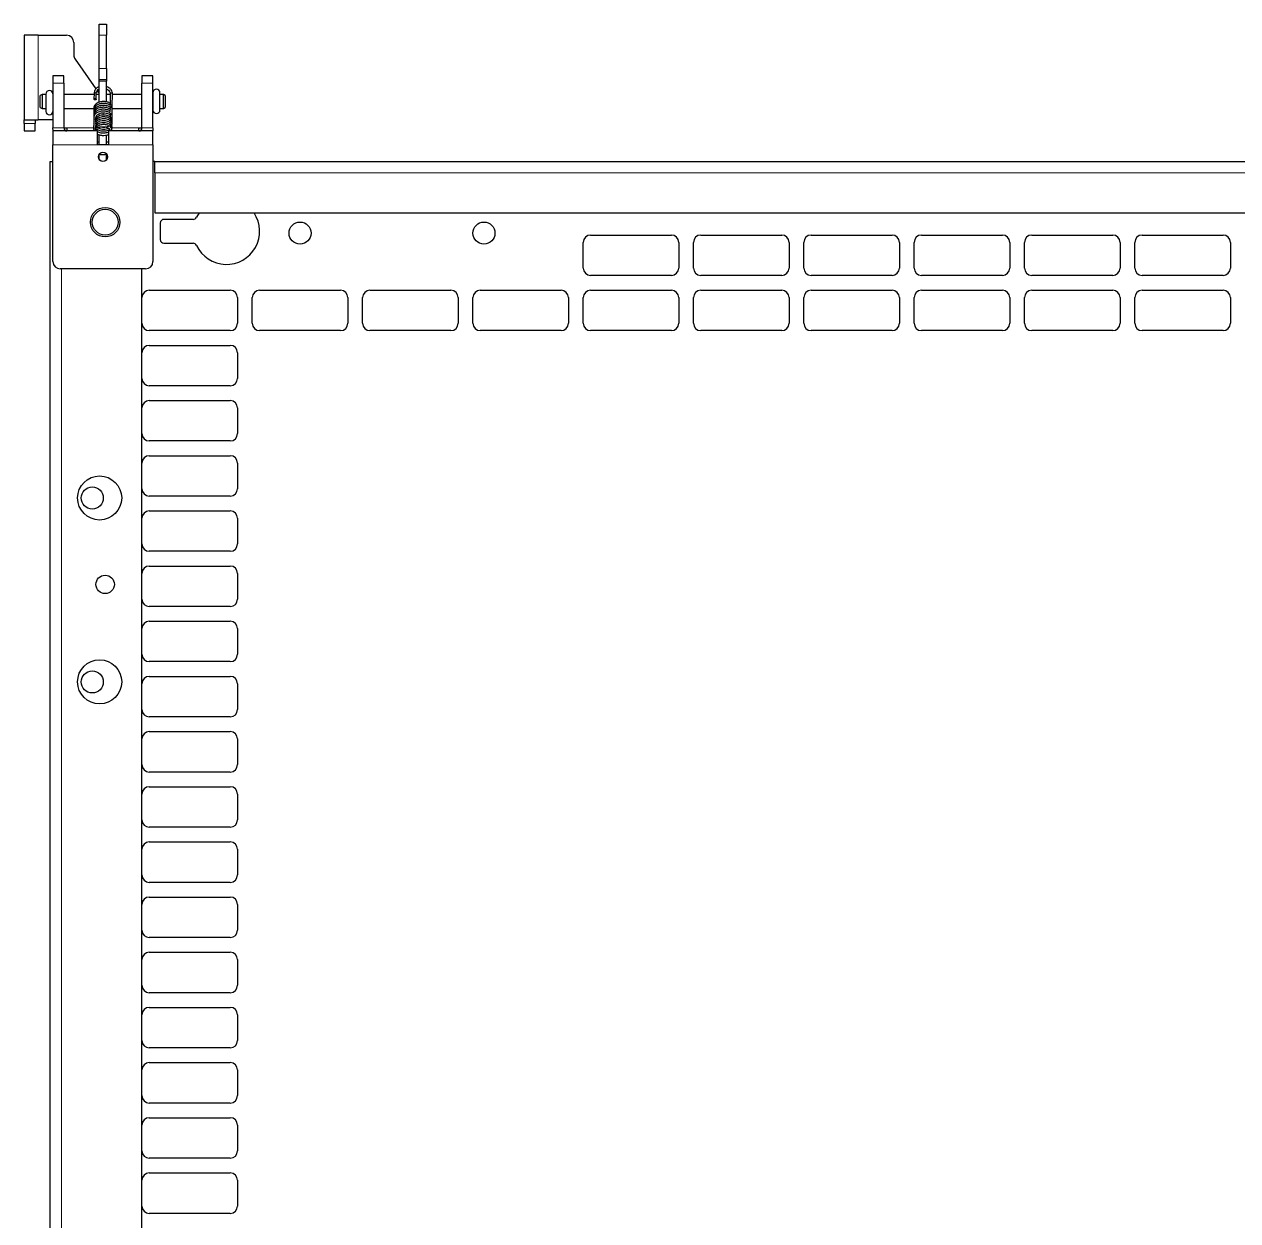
# Model space of a CAD drawing. Header units: millimetres. Extents: x -1052 to 1235, y -90 to 1990.
# Drawn here: x 277.2 to 607.2, y 1514.3 to 1839.6 of the extents above; entities that cross this region are included whole.
import ezdxf

# ---------------------------------------------------------------- set-up
doc = ezdxf.new("R2010")
doc.units = ezdxf.units.MM

msp = doc.modelspace()

# ---------------------------------------------------------------- linework, layer by layer
at = {"color": 7, "linetype": 'Continuous', "lineweight": 25}
for p, q in [((297.63, 1839.6), (299.63, 1839.6)), ((297.63, 1836.6), (297.63, 1839.6)), ((299.63, 1839.6), (299.63, 1836.6)), ((281.03, 1836.6), (277.23, 1836.6)), ((277.23, 1836.6), (277.23, 1813.6)), ((281.03, 1836.6), (288.73, 1836.6)), ((297.63, 1827.6), (297.63, 1836.6)), ((299.63, 1827.6), (299.63, 1836.6)), ((290.73, 1834.6), (290.73, 1831.23)), ((291.09, 1830.08), (296.73, 1822.02)), ((288.03, 1825.6), (285.03, 1825.6)), ((285.03, 1825.6), (285.03, 1823.6)), ((288.03, 1823.6), (288.03, 1825.6)), ((297.63, 1824.6), (297.63, 1827.6)), ((299.63, 1827.6), (299.63, 1824.6)), ((309.23, 1825.6), (309.23, 1823.6)), ((312.23, 1825.6), (309.23, 1825.6)), ((312.23, 1823.6), (312.23, 1825.6)), ((285.03, 1823.6), (285.03, 1811.4)), ((288.03, 1823.6), (288.03, 1811.4)), ((297.63, 1824.6), (299.63, 1824.6)), ((297.63, 1824.1), (297.63, 1824.6)), ((297.63, 1818.42), (297.63, 1824.1)), ((299.63, 1824.6), (299.63, 1824.1)), ((299.63, 1818.5), (299.63, 1824.1)), ((309.23, 1811.4), (309.23, 1823.6)), ((312.23, 1811.4), (312.23, 1823.6)), ((282.08, 1820.5), (281.58, 1820.21)), ((281.58, 1816.99), (281.58, 1820.21)), ((283.13, 1820.5), (282.08, 1820.5)), ((282.08, 1820.5), (282.08, 1816.7)), ((283.13, 1820.62), (283.13, 1815.92)), ((296.2, 1820.5), (288.03, 1820.5)), ((296.2, 1820.84), (296.18, 1819.23)), ((296.78, 1819.22), (296.8, 1820.83)), ((297.63, 1820.5), (296.8, 1820.5)), ((299.63, 1820.6), (300.6, 1820.6)), ((300.6, 1820.5), (299.63, 1820.5)), ((300.6, 1820.7), (300.56, 1818.05)), ((301.16, 1817.44), (301.2, 1820.69)), ((301.2, 1820.6), (309.23, 1820.6)), ((309.23, 1820.5), (301.2, 1820.5)), ((312.23, 1820.97), (312.23, 1816.27)), ((312.23, 1820.5), (312.23, 1820.5)), ((314.13, 1816.27), (314.13, 1820.97)), ((315.08, 1820.5), (314.13, 1820.5)), ((315.58, 1820.21), (315.08, 1820.5)), ((315.08, 1816.7), (315.08, 1820.5)), ((315.58, 1820.21), (315.58, 1816.99)), ((281.58, 1816.99), (282.08, 1816.7)), ((282.08, 1816.7), (283.13, 1816.7)), ((288.03, 1816.7), (296.19, 1816.7)), ((300.66, 1815.25), (300.9, 1815.02)), ((301.09, 1816.7), (309.23, 1816.7)), ((301.17, 1817.02), (301.12, 1817.42)), ((301.16, 1816.96), (301.17, 1817.02)), ((312.23, 1816.7), (312.23, 1816.7)), ((314.13, 1816.7), (315.08, 1816.7)), ((315.08, 1816.7), (315.58, 1816.99)), ((277.23, 1813.6), (281.03, 1813.6)), ((277.23, 1812.6), (277.23, 1813.6)), ((277.23, 1812.6), (277.23, 1810.6)), ((280.23, 1813.6), (280.23, 1812.6)), ((280.23, 1810.6), (280.23, 1812.6)), ((285.03, 1813.6), (281.03, 1813.6)), ((296.91, 1814.38), (296.81, 1814.52)), ((297.31, 1814.02), (297.19, 1814.09)), ((277.23, 1810.6), (280.23, 1810.6)), ((285.03, 1810.6), (285.03, 1806.8)), ((297.13, 1810.6), (285.03, 1810.6)), ((288.03, 1811.4), (288.83, 1811.4)), ((288.83, 1811.4), (288.83, 1810.6)), ((296.19, 1811.1), (296.08, 1810.7)), ((296.08, 1810.7), (296.08, 1810.64)), ((296.08, 1810.64), (296.08, 1810.6)), ((296.68, 1810.66), (296.73, 1810.85)), ((296.68, 1810.6), (296.68, 1810.66)), ((296.92, 1810.6), (296.71, 1810.96)), ((297.13, 1806.8), (297.13, 1810.6)), ((297.63, 1806.8), (297.63, 1809.55)), ((299.63, 1806.8), (299.63, 1809.49)), ((312.23, 1810.6), (300.13, 1810.6)), ((300.13, 1810.6), (300.13, 1806.8)), ((308.43, 1810.6), (308.43, 1811.4)), ((308.43, 1811.4), (309.23, 1811.4)), ((312.23, 1806.8), (312.23, 1810.6)), ((285.03, 1775.1), (285.03, 1806.8)), ((297.13, 1807.6), (297.63, 1807.6)), ((300.13, 1806.8), (297.13, 1806.8)), ((299.63, 1807.6), (300.13, 1807.6)), ((312.23, 1806.8), (312.23, 1775.1)), ((284.23, 1802.3), (285.03, 1802.3)), ((284.23, 119.3), (284.23, 1802.3)), ((297.63, 1802.8), (297.63, 1804.3)), ((299.63, 1802.8), (299.63, 1804.3)), ((312.73, 1802.3), (312.23, 1802.3)), ((312.73, 1799.21), (312.73, 1802.31)), ((312.73, 1802.31), (1141.73, 1802.31)), ((312.73, 1799.21), (312.73, 1788.31)), ((312.73, 1788.31), (1141.73, 1788.31)), ((314.23, 1785.56), (314.23, 1781.06)), ((323.18, 1786.56), (315.23, 1786.56)), ((324.75, 1788.31), (324.08, 1787.13)), ((431.23, 1782.3), (453.23, 1782.3)), ((461.23, 1782.3), (483.23, 1782.3)), ((491.23, 1782.3), (513.23, 1782.3)), ((521.23, 1782.3), (543.23, 1782.3)), ((551.23, 1782.3), (573.23, 1782.3)), ((581.23, 1782.3), (603.23, 1782.3)), ((315.23, 1780.06), (323.18, 1780.06)), ((429.23, 1773.3), (429.23, 1780.3)), ((455.23, 1780.3), (455.23, 1773.3)), ((459.23, 1773.3), (459.23, 1780.3)), ((485.23, 1780.3), (485.23, 1773.3)), ((489.23, 1773.3), (489.23, 1780.3)), ((515.23, 1780.3), (515.23, 1773.3)), ((519.23, 1773.3), (519.23, 1780.3)), ((545.23, 1780.3), (545.23, 1773.3)), ((549.23, 1773.3), (549.23, 1780.3)), ((575.23, 1780.3), (575.23, 1773.3)), ((579.23, 1773.3), (579.23, 1780.3)), ((605.23, 1780.3), (605.23, 1773.3)), ((310.23, 1773.1), (287.03, 1773.1)), ((309.23, 119.3), (309.23, 1773.1)), ((453.23, 1771.3), (431.23, 1771.3)), ((483.23, 1771.3), (461.23, 1771.3)), ((513.23, 1771.3), (491.23, 1771.3)), ((543.23, 1771.3), (521.23, 1771.3)), ((573.23, 1771.3), (551.23, 1771.3)), ((603.23, 1771.3), (581.23, 1771.3)), ((311.23, 1767.3), (333.23, 1767.3)), ((341.23, 1767.3), (363.23, 1767.3)), ((371.23, 1767.3), (393.23, 1767.3)), ((401.23, 1767.3), (423.23, 1767.3)), ((431.23, 1767.3), (453.23, 1767.3)), ((461.23, 1767.3), (483.23, 1767.3)), ((491.23, 1767.3), (513.23, 1767.3)), ((521.23, 1767.3), (543.23, 1767.3)), ((551.23, 1767.3), (573.23, 1767.3)), ((581.23, 1767.3), (603.23, 1767.3)), ((335.23, 1765.3), (335.23, 1758.3)), ((339.23, 1758.3), (339.23, 1765.3)), ((365.23, 1765.3), (365.23, 1758.3)), ((369.23, 1758.3), (369.23, 1765.3)), ((395.23, 1765.3), (395.23, 1758.3)), ((399.23, 1758.3), (399.23, 1765.3)), ((425.23, 1765.3), (425.23, 1758.3)), ((429.23, 1758.3), (429.23, 1765.3)), ((455.23, 1765.3), (455.23, 1758.3)), ((459.23, 1758.3), (459.23, 1765.3)), ((485.23, 1765.3), (485.23, 1758.3)), ((489.23, 1758.3), (489.23, 1765.3)), ((515.23, 1765.3), (515.23, 1758.3)), ((519.23, 1758.3), (519.23, 1765.3)), ((545.23, 1765.3), (545.23, 1758.3)), ((549.23, 1758.3), (549.23, 1765.3)), ((575.23, 1765.3), (575.23, 1758.3)), ((579.23, 1758.3), (579.23, 1765.3)), ((605.23, 1765.3), (605.23, 1758.3)), ((333.23, 1756.3), (311.23, 1756.3)), ((363.23, 1756.3), (341.23, 1756.3)), ((393.23, 1756.3), (371.23, 1756.3)), ((423.23, 1756.3), (401.23, 1756.3)), ((453.23, 1756.3), (431.23, 1756.3)), ((483.23, 1756.3), (461.23, 1756.3)), ((513.23, 1756.3), (491.23, 1756.3)), ((543.23, 1756.3), (521.23, 1756.3)), ((573.23, 1756.3), (551.23, 1756.3)), ((603.23, 1756.3), (581.23, 1756.3)), ((311.23, 1752.3), (333.23, 1752.3)), ((335.23, 1750.3), (335.23, 1743.3)), ((333.23, 1741.3), (311.23, 1741.3)), ((311.23, 1737.3), (333.23, 1737.3)), ((335.23, 1735.3), (335.23, 1728.3)), ((333.23, 1726.3), (311.23, 1726.3)), ((311.23, 1722.3), (333.23, 1722.3)), ((335.23, 1720.3), (335.23, 1713.3)), ((333.23, 1711.3), (311.23, 1711.3)), ((311.23, 1707.3), (333.23, 1707.3)), ((335.23, 1705.3), (335.23, 1698.3)), ((333.23, 1696.3), (311.23, 1696.3)), ((311.23, 1692.3), (333.23, 1692.3)), ((335.23, 1690.3), (335.23, 1683.3)), ((333.23, 1681.3), (311.23, 1681.3)), ((311.23, 1677.3), (333.23, 1677.3)), ((335.23, 1675.3), (335.23, 1668.3)), ((333.23, 1666.3), (311.23, 1666.3)), ((311.23, 1662.3), (333.23, 1662.3)), ((335.23, 1660.3), (335.23, 1653.3)), ((333.23, 1651.3), (311.23, 1651.3)), ((311.23, 1647.3), (333.23, 1647.3)), ((335.23, 1645.3), (335.23, 1638.3)), ((333.23, 1636.3), (311.23, 1636.3)), ((311.23, 1632.3), (333.23, 1632.3)), ((335.23, 1630.3), (335.23, 1623.3)), ((333.23, 1621.3), (311.23, 1621.3)), ((311.23, 1617.3), (333.23, 1617.3)), ((335.23, 1615.3), (335.23, 1608.3)), ((333.23, 1606.3), (311.23, 1606.3)), ((311.23, 1602.3), (333.23, 1602.3)), ((335.23, 1600.3), (335.23, 1593.3)), ((333.23, 1591.3), (311.23, 1591.3)), ((311.23, 1587.3), (333.23, 1587.3)), ((335.23, 1585.3), (335.23, 1578.3)), ((333.23, 1576.3), (311.23, 1576.3)), ((311.23, 1572.3), (333.23, 1572.3)), ((335.23, 1570.3), (335.23, 1563.3)), ((333.23, 1561.3), (311.23, 1561.3)), ((311.23, 1557.3), (333.23, 1557.3)), ((335.23, 1555.3), (335.23, 1548.3)), ((333.23, 1546.3), (311.23, 1546.3)), ((311.23, 1542.3), (333.23, 1542.3)), ((335.23, 1540.3), (335.23, 1533.3)), ((333.23, 1531.3), (311.23, 1531.3)), ((311.23, 1527.3), (333.23, 1527.3)), ((335.23, 1525.3), (335.23, 1518.3)), ((333.23, 1516.3), (311.23, 1516.3))]:
    msp.add_line(p, q, dxfattribs=at)
at = {"color": 8, "linetype": 'Continuous', "lineweight": 18}
for p, q in [((281.03, 1836.6), (281.03, 1813.6)), ((299.63, 1836.6), (297.63, 1836.6)), ((297.63, 1827.6), (299.63, 1827.6)), ((285.03, 1823.6), (288.03, 1823.6)), ((299.63, 1824.1), (297.63, 1824.1)), ((309.23, 1823.6), (312.23, 1823.6)), ((300.69, 1816.78), (300.74, 1816.76)), ((280.23, 1812.6), (277.23, 1812.6)), ((288.03, 1811.4), (285.03, 1811.4)), ((288.83, 1811.4), (296.13, 1811.4)), ((296.67, 1810.6), (296.68, 1810.66)), ((301.09, 1811.4), (308.43, 1811.4)), ((309.23, 1811.4), (312.23, 1811.4)), ((285.03, 1806.8), (297.13, 1806.8)), ((300.13, 1806.8), (312.23, 1806.8)), ((312.73, 1799.21), (1141.73, 1799.21)), ((287.33, 119.3), (287.33, 1773.1))]:
    msp.add_line(p, q, dxfattribs=at)
at = {"color": 7, "linetype": 'Continuous', "lineweight": 25, "flags": 128}
for points in [[(296.49, 1819.4), (296.61, 1819.39), (296.7, 1819.34), (296.76, 1819.28), (296.78, 1819.22), (296.75, 1819.15), (296.69, 1819.09), (296.59, 1819.06), (296.47, 1819.05), (296.36, 1819.06), (296.26, 1819.11), (296.2, 1819.17), (296.18, 1819.23), (296.21, 1819.3), (296.28, 1819.36), (296.38, 1819.39), (296.49, 1819.4)], [(300.75, 1817.1), (300.83, 1817.09), (300.94, 1817.12), (301.04, 1817.18), (301.1, 1817.27), (301.13, 1817.36), (301.11, 1817.45), (301.04, 1817.52), (300.95, 1817.57), (300.83, 1817.57), (300.83, 1817.57)], [(301.03, 1811.16), (301.09, 1811.4), (301.03, 1811.71), (300.86, 1812), (300.39, 1812.43), (299.93, 1812.65), (299.29, 1812.81), (298.36, 1812.82), (297.77, 1812.69), (297.14, 1812.38), (296.85, 1812.13), (296.65, 1811.81), (296.59, 1811.49), (296.63, 1811.27), (296.63, 1811.27)], [(301.03, 1811.68), (301.1, 1811.92), (301.04, 1812.23), (300.87, 1812.52), (300.4, 1812.95), (299.94, 1813.17), (299.31, 1813.33), (298.37, 1813.35), (297.79, 1813.21), (297.15, 1812.9), (296.87, 1812.66), (296.66, 1812.34), (296.6, 1812.02), (296.64, 1811.79), (296.64, 1811.79)], [(298.7, 1814.88), (298.7, 1814.93), (298.7, 1814.99)], [(285.12, 1810.6), (285.1, 1810.66), (285.03, 1811.4)], [(312.23, 1811.4), (312.16, 1810.66), (312.15, 1810.6)]]:
    msp.add_lwpolyline(points, dxfattribs=at)
at = {"color": 8, "linetype": 'Continuous', "lineweight": 18, "flags": 128}
for points in [[(296.2, 1820.84), (296.2, 1820.84), (296.23, 1820.91), (296.3, 1820.97), (296.4, 1821), (296.51, 1821.01)], [(296.51, 1821.01), (296.63, 1820.99), (296.72, 1820.95), (296.78, 1820.89), (296.8, 1820.83)], [(300.91, 1820.88), (300.8, 1820.87), (300.7, 1820.83), (300.63, 1820.77), (300.6, 1820.71), (300.6, 1820.7)], [(301.2, 1820.69), (301.18, 1820.76), (301.12, 1820.82), (301.03, 1820.86), (300.91, 1820.88)], [(300.57, 1817.05), (300.57, 1817.04), (300.58, 1816.99)], [(300.86, 1817.26), (300.75, 1817.25), (300.69, 1817.23)], [(296.08, 1810.7), (296.08, 1810.69), (296.1, 1810.6)], [(296.08, 1810.64), (296.08, 1810.63), (296.08, 1810.6)]]:
    msp.add_lwpolyline(points, dxfattribs=at)
at = {"color": 7, "linetype": 'Continuous', "lineweight": 25}
for centre, radius in [((298.63, 1803.55), 1.25), ((299.23, 1785.8), 4), ((299.23, 1785.8), 3.5), ((352.23, 1782.81), 3), ((402.23, 1782.81), 3), ((297.73, 1710.8), 6), ((295.73, 1710.8), 3), ((299.23, 1687.3), 2.5), ((297.73, 1660.8), 6), ((295.73, 1660.8), 3)]:
    msp.add_circle(centre, radius, dxfattribs=at)
for centre, radius, start, end in [((288.73, 1834.6), 2, 0, 90), ((292.73, 1831.23), 2, 180, 214.992), ((313.18, 1820.97), 0.95, 0, 180), ((284.08, 1820.62), 0.95, 3.5614, 180), ((298.77, 1822.6), 2, 214.992, 235.204), ((284.08, 1815.92), 0.95, 180, 356.4386), ((313.18, 1816.27), 0.95, 180, 0), ((288.83, 1811.4), 0.8, 180, 270), ((308.43, 1811.4), 0.8, 270, 0), ((315.23, 1785.56), 1, 90, 180), ((323.18, 1787.56), 1, 270, 334.8493), ((332.23, 1783.31), 9, 205.1507, 33.749), ((431.23, 1780.3), 2, 90, 180), ((453.23, 1780.3), 2, 0, 90), ((461.23, 1780.3), 2, 90, 180), ((483.23, 1780.3), 2, 0, 90), ((491.23, 1780.3), 2, 90, 180), ((513.23, 1780.3), 2, 0, 90), ((521.23, 1780.3), 2, 90, 180), ((543.23, 1780.3), 2, 0, 90), ((551.23, 1780.3), 2, 90, 180), ((573.23, 1780.3), 2, 0, 90), ((581.23, 1780.3), 2, 90, 180), ((603.23, 1780.3), 2, 0, 90), ((315.23, 1781.06), 1, 180, 270), ((323.18, 1779.06), 1, 25.1507, 90), ((287.03, 1775.1), 2, 180, 270), ((310.23, 1775.1), 2, 270, 0), ((431.23, 1773.3), 2, 180, 270), ((453.23, 1773.3), 2, 270, 0), ((461.23, 1773.3), 2, 180, 270), ((483.23, 1773.3), 2, 270, 0), ((491.23, 1773.3), 2, 180, 270), ((513.23, 1773.3), 2, 270, 360), ((521.23, 1773.3), 2, 180, 270), ((543.23, 1773.3), 2, 270, 360), ((551.23, 1773.3), 2, 180, 270), ((573.23, 1773.3), 2, 270, 0), ((581.23, 1773.3), 2, 180, 270), ((603.23, 1773.3), 2, 270, 0), ((311.23, 1765.3), 2, 90, 180), ((333.23, 1765.3), 2, 0, 90), ((341.23, 1765.3), 2, 90, 180), ((363.23, 1765.3), 2, 0, 90), ((371.23, 1765.3), 2, 90, 180), ((393.23, 1765.3), 2, 0, 90), ((401.23, 1765.3), 2, 90, 180), ((423.23, 1765.3), 2, 0, 90), ((431.23, 1765.3), 2, 90, 180), ((453.23, 1765.3), 2, 0, 90), ((461.23, 1765.3), 2, 90, 180), ((483.23, 1765.3), 2, 0, 90), ((491.23, 1765.3), 2, 90, 180), ((513.23, 1765.3), 2, 0, 90), ((521.23, 1765.3), 2, 90, 180), ((543.23, 1765.3), 2, 0, 90), ((551.23, 1765.3), 2, 90, 180), ((573.23, 1765.3), 2, 0, 90), ((581.23, 1765.3), 2, 90, 180), ((603.23, 1765.3), 2, 0, 90), ((311.23, 1758.3), 2, 180, 270), ((333.23, 1758.3), 2, 270, 0), ((341.23, 1758.3), 2, 180, 270), ((363.23, 1758.3), 2, 270, 360), ((371.23, 1758.3), 2, 180, 270), ((393.23, 1758.3), 2, 270, 0), ((401.23, 1758.3), 2, 180, 270), ((423.23, 1758.3), 2, 270, 0), ((431.23, 1758.3), 2, 180, 270), ((453.23, 1758.3), 2, 270, 360), ((461.23, 1758.3), 2, 180, 270), ((483.23, 1758.3), 2, 270, 360), ((491.23, 1758.3), 2, 180, 270), ((513.23, 1758.3), 2, 270, 0), ((521.23, 1758.3), 2, 180, 270), ((543.23, 1758.3), 2, 270, 0), ((551.23, 1758.3), 2, 180, 270), ((573.23, 1758.3), 2, 270, 360), ((581.23, 1758.3), 2, 180, 270), ((603.23, 1758.3), 2, 270, 360), ((311.23, 1750.3), 2, 90, 180), ((333.23, 1750.3), 2, 0, 90), ((311.23, 1743.3), 2, 180, 270), ((333.23, 1743.3), 2, 270, 0), ((311.23, 1735.3), 2, 90, 180), ((333.23, 1735.3), 2, 0, 90), ((311.23, 1728.3), 2, 180, 270), ((333.23, 1728.3), 2, 270, 0), ((311.23, 1720.3), 2, 90, 180), ((333.23, 1720.3), 2, 0, 90), ((311.23, 1713.3), 2, 180, 270), ((333.23, 1713.3), 2, 270, 0), ((311.23, 1705.3), 2, 90, 180), ((333.23, 1705.3), 2, 0, 90), ((311.23, 1698.3), 2, 180, 270), ((333.23, 1698.3), 2, 270, 0), ((311.23, 1690.3), 2, 90, 180), ((333.23, 1690.3), 2, 0, 90), ((311.23, 1683.3), 2, 180, 270), ((333.23, 1683.3), 2, 270, 0), ((311.23, 1675.3), 2, 90, 180), ((333.23, 1675.3), 2, 0, 90), ((311.23, 1668.3), 2, 180, 270), ((333.23, 1668.3), 2, 270, 0), ((311.23, 1660.3), 2, 90, 180), ((333.23, 1660.3), 2, 0, 90), ((311.23, 1653.3), 2, 180, 270), ((333.23, 1653.3), 2, 270, 0), ((311.23, 1645.3), 2, 90, 180), ((333.23, 1645.3), 2, 0, 90), ((311.23, 1638.3), 2, 180, 270), ((333.23, 1638.3), 2, 270, 0), ((311.23, 1630.3), 2, 90, 180), ((333.23, 1630.3), 2, 0, 90), ((311.23, 1623.3), 2, 180, 270), ((333.23, 1623.3), 2, 270, 0), ((311.23, 1615.3), 2, 90, 180), ((333.23, 1615.3), 2, 0, 90), ((311.23, 1608.3), 2, 180, 270), ((333.23, 1608.3), 2, 270, 0), ((311.23, 1600.3), 2, 90, 180), ((333.23, 1600.3), 2, 0, 90), ((311.23, 1593.3), 2, 180, 270), ((333.23, 1593.3), 2, 270, 0), ((311.23, 1585.3), 2, 90, 180), ((333.23, 1585.3), 2, 0, 90), ((311.23, 1578.3), 2, 180, 270), ((333.23, 1578.3), 2, 270, 0), ((311.23, 1570.3), 2, 90, 180), ((333.23, 1570.3), 2, 0, 90), ((311.23, 1563.3), 2, 180, 270), ((333.23, 1563.3), 2, 270, 0), ((311.23, 1555.3), 2, 90, 180), ((333.23, 1555.3), 2, 0, 90), ((311.23, 1548.3), 2, 180, 270), ((333.23, 1548.3), 2, 270, 0), ((311.23, 1540.3), 2, 90, 180), ((333.23, 1540.3), 2, 0, 90), ((311.23, 1533.3), 2, 180, 270), ((333.23, 1533.3), 2, 270, 0), ((311.23, 1525.3), 2, 90, 180), ((333.23, 1525.3), 2, 0, 90), ((311.23, 1518.3), 2, 180, 270), ((333.23, 1518.3), 2, 270, 0)]:
    msp.add_arc(centre, radius, start, end, dxfattribs=at)
at = {"color": 8, "linetype": 'Continuous', "lineweight": 18}
for centre, radius, start, end in [((292.03, 1815.38), 6.7, 355.8494, 0.6968), ((300.93, 1817.04), 0.235, 292.4775, 353.5864), ((300.93, 1816.98), 0.233, 295.0586, 353.6892)]:
    msp.add_arc(centre, radius, start, end, dxfattribs=at)
at = {"color": 7, "linetype": 'Continuous', "lineweight": 25}
for points, knots in [([(297.63, 1822.64), (297.4, 1822.54), (296.91, 1822.32), (296.42, 1821.74), (296.22, 1821.2), (296.21, 1820.9), (296.2, 1820.84)], [0, 0, 0, 0, 0.28163, 0.611733, 0.91388, 1, 1, 1, 1]), ([(296.8, 1820.83), (296.81, 1820.92), (296.83, 1821.2), (297.08, 1821.61), (297.4, 1821.92), (297.62, 1821.99), (297.63, 1822)], [0, 0, 0, 0, 0.199495, 0.615994, 0.97988, 1, 1, 1, 1]), ([(301.2, 1820.69), (301.19, 1820.83), (301.17, 1821.22), (300.88, 1821.81), (300.34, 1822.36), (299.85, 1822.56), (299.63, 1822.65)], [0, 0, 0, 0, 0.166571, 0.458626, 0.753148, 1, 1, 1, 1]), ([(299.63, 1822.02), (299.82, 1821.91), (300.2, 1821.69), (300.54, 1821.21), (300.58, 1820.87), (300.6, 1820.7)], [0, 0, 0, 0, 0.3347018, 0.6737778, 1, 1, 1, 1]), ([(300.72, 1817.71), (300.72, 1817.78), (300.72, 1817.97), (300.47, 1818.18), (300.08, 1818.38), (299.47, 1818.56), (298.65, 1818.64), (297.73, 1818.49), (297.04, 1818.2), (296.53, 1817.81), (296.21, 1817.32), (296.1, 1816.88), (296.21, 1816.65), (296.22, 1816.6)], [0, 0, 0, 0, 0.045466, 0.131796, 0.212251, 0.283421, 0.414791, 0.548597, 0.659672, 0.749107, 0.853728, 0.97526, 1, 1, 1, 1]), ([(300.68, 1816.29), (300.68, 1816.31), (300.67, 1816.45), (300.44, 1816.62), (300.04, 1816.82), (299.44, 1816.99), (298.61, 1817.07), (297.7, 1816.92), (297, 1816.62), (296.5, 1816.24), (296.19, 1815.75), (296.08, 1815.31), (296.19, 1815.07), (296.2, 1815.04)], [0, 0, 0, 0, 0.01216, 0.101705, 0.185092, 0.258803, 0.395126, 0.533858, 0.648935, 0.741771, 0.850277, 0.976194, 1, 1, 1, 1]), ([(300.67, 1815.77), (300.67, 1815.79), (300.66, 1815.93), (300.43, 1816.1), (300.03, 1816.3), (299.42, 1816.47), (298.6, 1816.55), (297.69, 1816.4), (296.99, 1816.1), (296.49, 1815.71), (296.18, 1815.22), (296.08, 1814.79), (296.18, 1814.55), (296.19, 1814.51)], [0, 0, 0, 0, 0.0123233, 0.1019212, 0.1853356, 0.2590547, 0.3954794, 0.5342731, 0.6493749, 0.7422889, 0.850854, 0.9767986, 1, 1, 1, 1]), ([(300.69, 1816.79), (300.69, 1816.81), (300.68, 1816.96), (300.45, 1817.14), (300.06, 1817.34), (299.45, 1817.51), (298.62, 1817.59), (297.71, 1817.44), (297.01, 1817.15), (296.51, 1816.76), (296.2, 1816.27), (296.09, 1815.84), (296.19, 1815.6), (296.21, 1815.56)], [0, 0, 0, 0, 0.018557, 0.107455, 0.190261, 0.263476, 0.398793, 0.536541, 0.650831, 0.742973, 0.850698, 0.975752, 1, 1, 1, 1]), ([(300.7, 1814.93), (300.7, 1815.06), (300.71, 1815.32), (300.43, 1815.58), (300.02, 1815.78), (299.41, 1815.95), (298.59, 1816.02), (297.68, 1815.87), (296.98, 1815.57), (296.49, 1815.19), (296.17, 1814.69), (296.08, 1814.16), (296.24, 1813.82), (296.31, 1813.69)], [0, 0, 0, 0, 0.081182, 0.159516, 0.232425, 0.296844, 0.416137, 0.537465, 0.638059, 0.719312, 0.814225, 0.924295, 1, 1, 1, 1]), ([(300.69, 1817.38), (300.62, 1817.48), (300.48, 1817.67), (300.06, 1817.86), (299.46, 1818.04), (298.64, 1818.12), (297.72, 1817.97), (297.02, 1817.67), (296.52, 1817.29), (296.21, 1816.8), (296.1, 1816.36), (296.2, 1816.12), (296.22, 1816.08)], [0, 0, 0, 0, 0.0905103, 0.17484, 0.2494194, 0.3871707, 0.5274368, 0.6438447, 0.7376345, 0.8473177, 0.9746873, 1, 1, 1, 1]), ([(298.72, 1815.45), (298.62, 1815.45), (298.32, 1815.45), (297.79, 1815.31), (297.26, 1815.07), (296.89, 1814.76), (296.67, 1814.44), (296.62, 1814.09), (296.65, 1813.95), (296.67, 1813.88)], [0, 0, 0, 0, 0.089768, 0.267835, 0.481373, 0.603484, 0.733355, 0.865947, 1, 1, 1, 1]), ([(300.67, 1814.58), (300.67, 1814.65), (300.67, 1814.84), (300.41, 1815.06), (300.01, 1815.25), (299.45, 1815.43), (298.99, 1815.42), (298.72, 1815.42)], [0, 0, 0, 0, 0.1225832, 0.3394418, 0.5412298, 0.7194814, 1, 1, 1, 1]), ([(301.09, 1814.73), (301.09, 1814.74), (301.2, 1814.92), (301.15, 1815.13), (301.09, 1815.32)], [0, 0, 0, 0, 0.056483, 1, 1, 1, 1]), ([(301.1, 1815.78), (301.11, 1815.79), (301.22, 1815.97), (301.16, 1816.17), (301.11, 1816.36)], [0, 0, 0, 0, 0.05051, 1, 1, 1, 1]), ([(301.1, 1815.26), (301.1, 1815.27), (301.21, 1815.45), (301.15, 1815.65), (301.1, 1815.84)], [0, 0, 0, 0, 0.053483, 1, 1, 1, 1]), ([(301.11, 1816.3), (301.11, 1816.31), (301.22, 1816.49), (301.17, 1816.69), (301.12, 1816.88)], [0, 0, 0, 0, 0.047565, 1, 1, 1, 1]), ([(301.15, 1816.81), (301.15, 1816.81), (301.15, 1816.82), (301.15, 1816.84), (301.16, 1816.88), (301.16, 1816.92), (301.16, 1816.96)], [0, 0, 0, 0, 0.069657, 0.179065, 0.357219, 1, 1, 1, 1]), ([(296.2, 1812.64), (296.16, 1812.52), (296.1, 1812.29), (296.08, 1812.05), (296.14, 1811.93), (296.14, 1811.92)], [0, 0, 0, 0, 0.492222, 0.962666, 1, 1, 1, 1]), ([(296.21, 1813.69), (296.18, 1813.57), (296.11, 1813.34), (296.09, 1813.1), (296.15, 1812.98), (296.16, 1812.97)], [0, 0, 0, 0, 0.484821, 0.957201, 1, 1, 1, 1]), ([(296.2, 1813.17), (296.17, 1813.05), (296.1, 1812.82), (296.09, 1812.57), (296.14, 1812.45), (296.15, 1812.45)], [0, 0, 0, 0, 0.488531, 0.959944, 1, 1, 1, 1]), ([(296.19, 1812.12), (296.15, 1812), (296.08, 1811.77), (296.09, 1811.41), (296.22, 1811.19), (296.29, 1811.07)], [0, 0, 0, 0, 0.338516, 0.658996, 1, 1, 1, 1]), ([(296.22, 1814.21), (296.19, 1814.1), (296.12, 1813.87), (296.1, 1813.62), (296.16, 1813.5), (296.16, 1813.49)], [0, 0, 0, 0, 0.48109, 0.954437, 1, 1, 1, 1]), ([(301.01, 1810.6), (301.04, 1810.69), (301.12, 1810.89), (301.03, 1811.19), (300.83, 1811.55), (300.45, 1811.89), (299.9, 1812.15), (299.22, 1812.32), (298.46, 1812.35), (297.72, 1812.17), (297.19, 1811.93), (296.82, 1811.61), (296.62, 1811.29), (296.56, 1811.03), (296.59, 1810.94), (296.59, 1810.92)], [0, 0, 0, 0, 0.06326, 0.131732, 0.200371, 0.312593, 0.393538, 0.49128, 0.62266, 0.70652, 0.807385, 0.864987, 0.92619, 0.988621, 1, 1, 1, 1]), ([(301.04, 1812.2), (301.07, 1812.28), (301.14, 1812.46), (301.05, 1812.75), (300.86, 1813.11), (300.48, 1813.45), (299.93, 1813.72), (299.25, 1813.89), (298.49, 1813.92), (297.75, 1813.74), (297.23, 1813.5), (296.86, 1813.19), (296.64, 1812.86), (296.62, 1812.65), (296.61, 1812.54)], [0, 0, 0, 0, 0.054496, 0.124427, 0.194571, 0.309343, 0.391982, 0.491793, 0.626095, 0.711822, 0.814784, 0.873623, 0.93617, 1, 1, 1, 1]), ([(298.74, 1814.91), (298.63, 1814.92), (298.32, 1814.94), (297.77, 1814.78), (297.25, 1814.55), (296.88, 1814.23), (296.66, 1813.91), (296.61, 1813.57), (296.64, 1813.43), (296.66, 1813.36)], [0, 0, 0, 0, 0.0977202, 0.2744156, 0.4864184, 0.6076247, 0.7365129, 0.8680816, 1, 1, 1, 1]), ([(301.05, 1812.72), (301.08, 1812.8), (301.15, 1812.98), (301.06, 1813.27), (300.87, 1813.63), (300.49, 1813.97), (299.94, 1814.24), (299.26, 1814.41), (298.51, 1814.44), (297.76, 1814.27), (297.24, 1814.02), (296.87, 1813.71), (296.65, 1813.38), (296.63, 1813.17), (296.62, 1813.07)], [0, 0, 0, 0, 0.053737, 0.123713, 0.193916, 0.308817, 0.391499, 0.491371, 0.625802, 0.711613, 0.814624, 0.873504, 0.936106, 1, 1, 1, 1]), ([(296.93, 1813.83), (296.87, 1813.89), (296.71, 1814.07), (296.69, 1814.38), (296.84, 1814.58), (296.89, 1814.64)], [0, 0, 0, 0, 0.243385, 0.7370717, 1, 1, 1, 1]), ([(296.74, 1812.45), (296.93, 1812.48), (297.24, 1812.52), (297.54, 1812.6), (297.66, 1812.63)], [0, 0, 0, 0, 0.620553, 1, 1, 1, 1]), ([(296.77, 1811.93), (296.95, 1811.96), (297.24, 1811.99), (297.53, 1812.08), (297.65, 1812.11)], [0, 0, 0, 0, 0.604168, 1, 1, 1, 1]), ([(296.78, 1814.03), (296.97, 1814.05), (297.29, 1814.09), (297.56, 1814.17), (297.7, 1814.2), (297.7, 1814.21)], [0, 0, 0, 0, 0.60841, 0.994755, 1, 1, 1, 1]), ([(296.93, 1811.44), (297.05, 1811.45), (297.29, 1811.49), (297.61, 1811.58), (297.97, 1811.67), (298.35, 1811.73), (298.73, 1811.75), (299.12, 1811.72), (299.57, 1811.64), (299.99, 1811.47), (300.33, 1811.22), (300.5, 1810.96), (300.52, 1810.73), (300.42, 1810.61), (300.4, 1810.6)], [0, 0, 0, 0, 0.085549, 0.170167, 0.242071, 0.307318, 0.375707, 0.446194, 0.517122, 0.636296, 0.729377, 0.842931, 0.980728, 1, 1, 1, 1]), ([(300.13, 1811.88), (300.08, 1811.85), (299.91, 1811.73), (299.45, 1811.58), (298.82, 1811.52), (298.27, 1811.55), (298.01, 1811.63), (297.94, 1811.66)], [0, 0, 0, 0, 0.108984, 0.363527, 0.650205, 0.909037, 1, 1, 1, 1]), ([(301.05, 1813.25), (301.08, 1813.32), (301.15, 1813.5), (301.07, 1813.79), (300.88, 1814.15), (300.5, 1814.49), (299.96, 1814.76), (299.38, 1814.92), (298.94, 1814.91), (298.74, 1814.91)], [0, 0, 0, 0, 0.091652, 0.212796, 0.334357, 0.533368, 0.676495, 0.849386, 1, 1, 1, 1]), ([(301.08, 1814.21), (301.09, 1814.22), (301.19, 1814.4), (301.14, 1814.6), (301.09, 1814.79)], [0, 0, 0, 0, 0.05951, 1, 1, 1, 1]), ([(301.08, 1813.7), (301.08, 1813.71), (301.19, 1813.88), (301.13, 1814.08), (301.08, 1814.27)], [0, 0, 0, 0, 0.056112, 1, 1, 1, 1]), ([(296.18, 1811.6), (296.15, 1811.48), (296.08, 1811.25), (296.07, 1811), (296.12, 1810.88), (296.13, 1810.87)], [0, 0, 0, 0, 0.49851, 0.966043, 1, 1, 1, 1]), ([(296.19, 1811.1), (296.18, 1811.07), (296.16, 1811.02), (296.18, 1810.93), (296.25, 1810.84), (296.34, 1810.76), (296.42, 1810.74), (296.46, 1810.73)], [0, 0, 0, 0, 0.173265, 0.379948, 0.586632, 0.793316, 1, 1, 1, 1]), ([(300.39, 1811.09), (300.34, 1811.03), (300.26, 1810.91), (299.94, 1810.71), (299.45, 1810.54), (298.8, 1810.47), (298.14, 1810.53), (297.61, 1810.69), (297.2, 1810.88), (297.02, 1811.04), (296.92, 1811.13)], [0, 0, 0, 0, 0.095877, 0.202664, 0.342228, 0.499358, 0.641168, 0.779355, 0.877592, 1, 1, 1, 1]), ([(300.13, 1810.33), (300.08, 1810.29), (299.9, 1810.17), (299.44, 1810.02), (298.8, 1809.94), (298.13, 1810), (297.61, 1810.16), (297.24, 1810.33), (297.11, 1810.45), (297.05, 1810.5)], [0, 0, 0, 0, 0.081938, 0.253269, 0.446129, 0.620151, 0.789781, 0.910405, 1, 1, 1, 1]), ([(297.13, 1809.75), (297.27, 1809.68), (297.67, 1809.5), (298.44, 1809.36), (299.26, 1809.39), (299.83, 1809.51), (300.06, 1809.63), (300.13, 1809.67)], [0, 0, 0, 0, 0.15924, 0.439828, 0.711064, 0.913842, 1, 1, 1, 1]), ([(300.12, 1811.36), (300.07, 1811.32), (299.9, 1811.21), (299.45, 1811.06), (298.81, 1810.99), (298.14, 1811.05), (297.62, 1811.21), (297.29, 1811.36), (297.18, 1811.45), (297.15, 1811.47)], [0, 0, 0, 0, 0.076445, 0.257964, 0.462363, 0.646872, 0.826607, 0.954347, 1, 1, 1, 1]), ([(297.67, 1804.31), (297.68, 1804.3), (297.96, 1804.17), (298.59, 1804.15), (299.27, 1804.19), (299.58, 1804.36), (299.63, 1804.39)], [0, 0, 0, 0, 0.022745, 0.460926, 0.901784, 1, 1, 1, 1])]:
    msp.add_open_spline(points, degree=3, knots=knots, dxfattribs=at)
msp.add_open_spline([(296.46, 1810.73), (296.49, 1810.73), (296.57, 1810.72), (296.67, 1810.76), (296.73, 1810.83), (296.76, 1810.92), (296.73, 1811.02), (296.67, 1811.12), (296.61, 1811.16), (296.57, 1811.18)], degree=3, dxfattribs=at)

doc.saveas('drawing.dxf')
